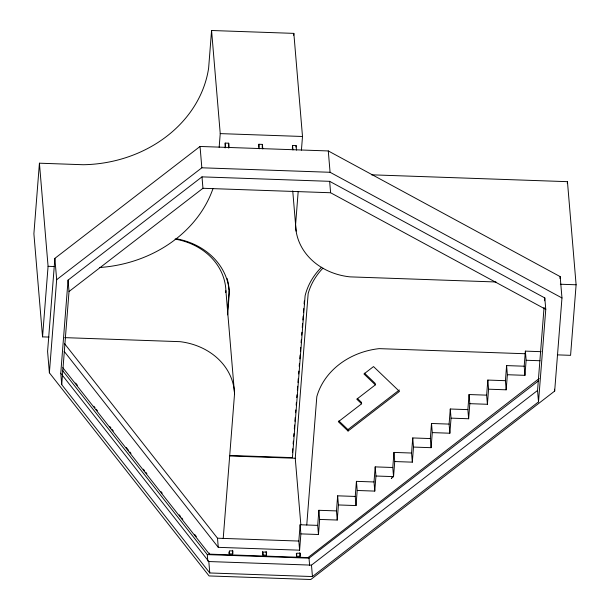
<?xml version="1.0" encoding="UTF-8"?>
<svg xmlns="http://www.w3.org/2000/svg" width="610" height="610" viewBox="0 0 610 610"><rect width="100%" height="100%" fill="white"/><g stroke="black" fill="none" stroke-linecap="round" stroke-linejoin="round"><path stroke-width="0.91" d="M301.424 150.151L302.499 136.487L293.837 33.375L211.571 30.5L208.628 68.076A125.607 107.329 -4.8 0 1 83.234 164.73L39.421 163.198L33.893 233.752L42.547 336.865L48.983 337.086M42.547 336.865L48.076 266.311L39.421 163.198M54.877 258.358L47.588 351.474L49.38 372.809L209.077 575.939L310.81 579.5L554.673 391.079L561.97 297.962L560.178 276.627L328.287 150.945L200.042 146.461L54.877 258.358L56.669 279.693L49.38 372.809M60.764 373.221L68.061 280.104L201.994 176.869L329.652 181.33L544.806 297.939L545.767 309.361L538.516 401.883L312.442 576.549L209.779 572.965L61.724 384.643L60.764 373.221L208.818 561.543L209.779 572.965M61.724 384.643L69.021 291.527L68.061 280.104M219.158 147.277L220.233 133.613L211.571 30.5M229.093 147.773L228.704 143.205L225.189 143.083L225.105 147.925M228.704 143.205L228.62 148.047M225.738 292.594L225.891 290.703A65.361 55.845 -4.8 0 0 175.062 239.097M227.484 311.649L229.116 290.817M227.606 314.867L229.307 293.09A69.166 59.101 -4.8 0 0 176.092 238.708M223.222 538.409L234.545 393.816L225.891 290.703M258.648 147.277L258.876 144.265L262.392 144.387L262.78 148.947M229.192 553.85L229.429 550.838L232.944 550.96L232.707 553.971L229.192 553.85L229.04 552.027M262.155 147.399L262.392 144.387M293.692 35.273L293.837 33.375M292.335 148.451L292.571 145.439L296.086 145.561L296.468 150.129M262.879 555.031L263.116 552.012L266.631 552.134L266.395 555.153L262.879 555.031L262.575 551.379M295.964 147.071L296.086 145.561M298.176 191.647L295.583 224.732A63.943 54.641 -4.8 0 0 350.079 276.871L496.014 281.98M292.464 452.529L292.762 448.746M293.128 444.011L293.357 441.167M293.723 436.432L293.944 433.596M294.317 428.861L294.615 425.071M294.912 421.289L295.209 417.499M295.575 412.764L295.804 409.928M296.17 405.192L296.391 402.348M296.765 397.613L296.986 394.777M297.36 390.042L297.657 386.252M297.954 382.47L298.252 378.68M298.618 373.945L298.847 371.109M299.213 366.374L299.434 363.529M299.807 358.794L300.105 355.012M300.402 351.223L300.7 347.433M301.065 342.706L301.294 339.861M301.66 335.126L301.881 332.29M302.255 327.555L302.552 323.765M302.85 319.975L303.147 316.193M303.444 312.404L303.742 308.614M304.108 303.887L304.329 301.043M300.837 524.692L295.255 458.255L308.157 293.585A71.66 61.229 -4.8 0 1 322.934 268.164M296.574 556.206L296.811 553.194L300.326 553.316L300.089 556.328L296.574 556.206L296.338 553.468M64.18 351.352L218.266 547.338L299.601 550.182L298.831 541.055L300.112 524.76L317.696 525.378L318.466 534.505L300.875 533.887L300.112 524.76M299.601 550.182L300.875 533.887M306.761 524.996L316.811 396.691A71.66 61.229 -4.8 0 1 379.161 348.638L525.164 353.739M317.696 525.378L318.877 510.296L336.468 510.905L337.238 520.033L319.648 519.423L318.877 510.296M318.466 534.505L319.648 519.423M336.468 510.905L337.65 495.823L355.241 496.441L356.011 505.568L338.42 504.95L337.65 495.823M337.238 520.033L338.42 504.95M355.241 496.441L356.423 481.351L374.014 481.969L374.776 491.096L357.193 490.478L356.423 481.351M356.011 505.568L357.193 490.478M374.014 481.969L375.196 466.886L392.787 467.496L393.549 476.623L391.323 478.347L391.681 478.072M374.776 491.096L375.958 476.013L375.196 466.886M392.787 467.496L393.968 452.414L411.559 453.032L412.322 462.159L394.731 461.541L393.968 452.414M394.731 461.541L393.549 476.623L375.958 476.013M411.559 453.032L412.741 437.942L430.325 438.559L431.095 447.687L413.504 447.069L412.741 437.942M412.322 462.159L413.504 447.069M430.325 438.559L431.506 423.477L449.097 424.095L449.867 433.222L432.276 432.604L431.506 423.477M431.095 447.687L432.276 432.604M449.097 424.095L450.279 409.005L467.87 409.623L468.64 418.75L451.049 418.132L450.279 409.005M449.867 433.222L451.049 418.132M467.87 409.623L469.052 394.54L486.643 395.15L487.405 404.278L469.822 403.667L469.052 394.54M468.64 418.75L469.822 403.667M486.643 395.15L487.825 380.068L505.416 380.686L506.178 389.813L488.587 389.195L487.825 380.068M487.405 404.278L488.587 389.195M505.416 380.686L506.597 365.596L524.188 366.213L524.951 375.341L507.36 374.723L506.597 365.596M506.178 389.813L507.36 374.723M524.188 366.213L525.37 351.131L541.108 351.68M524.951 375.341L526.133 360.258L525.37 351.131M538.516 401.883L537.555 390.461L544.067 307.379M544.585 300.776L544.806 297.939M567.3 183.549L567.452 181.666L371.505 174.811M560.026 278.526L560.178 276.627M567.452 181.666L576.107 284.779L570.579 355.333L557.334 354.867M539.194 378.505L307.989 557.586L209.398 554.139L62.777 367.647M62.266 370.14L207.286 554.604L309.018 558.165L538.584 380.792M208.818 561.543L311.489 565.134L537.555 390.461M56.669 279.693L201.834 167.796L330.079 172.287L561.97 297.962M69.021 291.527L202.955 188.284L330.605 192.752L545.767 309.361M375.356 384.872L356.789 399.184L361.608 403.797L338.352 421.731L348.058 431.026L399.458 391.406L373.518 366.579L363.949 373.96L375.356 384.872L375.234 383.438L364.498 373.167M348.058 431.026L347.944 429.592L399.337 389.973M220.233 133.613L302.499 136.487M48.076 266.311L54.511 266.539M560.338 284.229L576.107 284.779M64.683 337.635L180.049 341.669A65.361 55.845 -4.8 0 1 234.545 393.816M526.133 360.258L540.018 360.739M229.894 455.457L292.434 457.637L305.114 295.736A72.689 62.113 -4.8 0 1 321.493 267.241M230.008 455.975L295.255 458.255M64.591 343.72L217.503 538.211L298.831 541.055M357.269 398.33L361.494 402.371L361.608 403.797M338.878 420.923L347.944 429.592M75.64 383.042L77.401 385.284M93.894 406.26L95.069 407.754M96.25 409.249L97.425 410.751M109.792 426.482L110.967 427.976M112.148 429.478L113.323 430.973M126.278 447.45L128.634 450.447M129.808 451.941L130.99 453.443M143.358 469.174L144.532 470.668M145.714 472.163L146.888 473.665M161.017 491.637L162.199 493.139M179.271 514.855L180.453 516.357M181.627 517.852L182.809 519.354M194.582 534.329L196.351 536.579M554.52 389.226L554.673 391.079M328.287 150.945L330.079 172.287M329.652 181.33L330.605 192.752M292.571 145.439L292.952 150.007M292.739 190.877L296.125 231.121M311.489 565.134L312.442 576.549M309.018 558.165L309.636 565.584M299.777 552.675L300.089 556.328M258.876 144.265L259.265 148.825M266.09 551.501L266.395 555.153M225.189 143.083L225.578 147.65M200.042 146.461L201.834 167.796M201.994 176.869L202.955 188.284M232.402 550.319L232.707 553.971M217.503 538.211L218.266 547.338M209.306 553.057L209.398 554.139M207.286 554.604L207.827 561.101M213.02 188.513A125.607 107.329 -4.8 0 1 99.476 267.523M227.05 278.358A69.166 59.101 -4.8 0 1 228.407 284.115M228.544 284.946A69.166 59.101 -4.8 0 1 229.078 289.979"/></g></svg>
